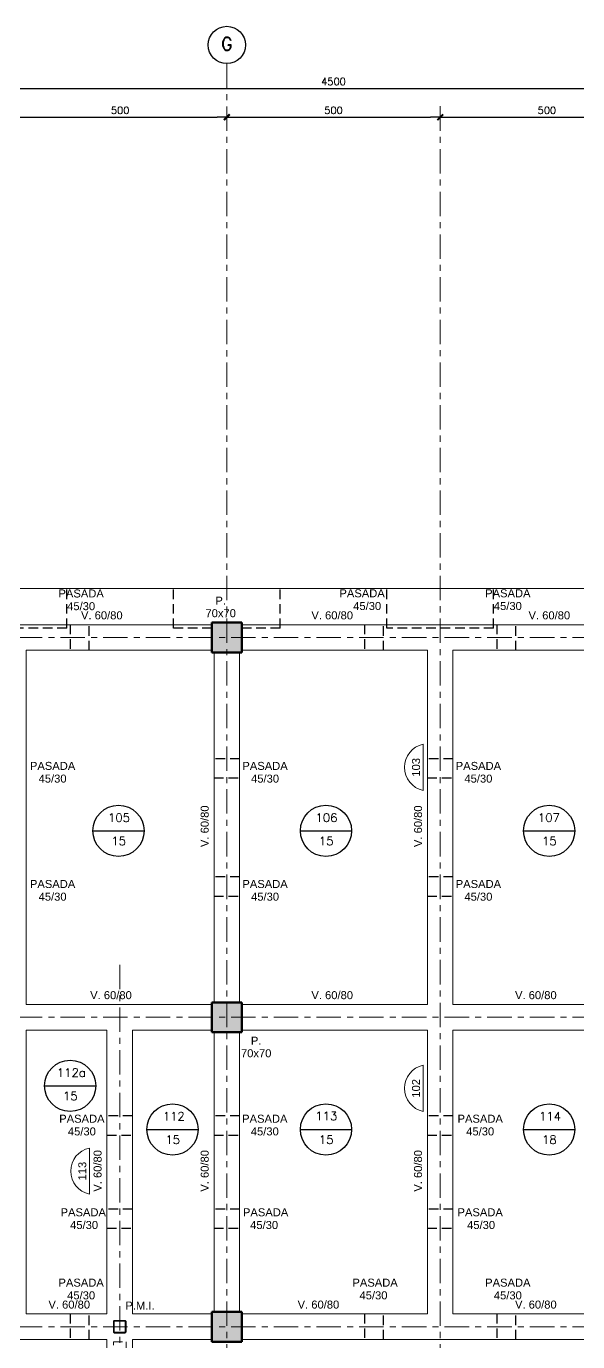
# Model space of a CAD drawing. Extents: x -4 to 6083, y -4 to 8618.
# Drawn here: x 2591 to 3884, y 1908 to 4990 of the extents above; entities that cross this region are included whole.
import ezdxf
from ezdxf.enums import TextEntityAlignment as Align

# ---------------------------------------------------------------- set-up
doc = ezdxf.new("R2010")
doc.units = 0
doc.header["$LTSCALE"] = 45
doc.header["$MEASUREMENT"] = 0
for name, pattern in [('DASHED', [0.75, 0.5, -0.25]), ('Grid Line', [2.2225, 1.27, -0.3175, 0.3175, -0.3175]), ('RLE-PROYECCION', [0.71438, 0.47625, -0.23813])]:
    doc.linetypes.add(name, pattern=pattern)
doc.layers.get('0').update_dxf_attribs({"linetype": 'CONTINUOUS'})
for name, color, linetype in [('RLA-COTAS', 2, 'CONTINUOUS'), ('RLA-LOSAS', 3, 'CONTINUOUS'), ('RLA-SEGMENTOS1', 2, 'DASHED')]:
    doc.layers.add(name, color=color, linetype=linetype)
for name, color, linetype, lineweight in [('RLE-EJE', 3, 'CONTINUOUS', 25), ('RLE-EJES', 1, 'Grid Line', 9), ('RLE-LOSA', 3, 'CONTINUOUS', 15), ('RLE-PILAR', 5, 'CONTINUOUS', 50), ('RLE-PROYECCION', 2, 'RLE-PROYECCION', 15), ('RLE-SOLID', 252, 'CONTINUOUS', 15), ('RLE-TEXTO-1', 9, 'CONTINUOUS', 9), ('RLE-VIGA', 3, 'CONTINUOUS', 15)]:
    doc.layers.add(name, color=color, linetype=linetype, lineweight=lineweight)
doc.styles.add('Arial_1', font='arial.ttf', dxfattribs={"height": 18.75})
doc.styles.add('Arial_2', font='arial.ttf', dxfattribs={"height": 18.75})
doc.styles.add('ROMAND', font='romand', dxfattribs={"height": 31.5})
doc.styles.add('ROMANS', font='ROMANS.shx', dxfattribs={"height": 16.875})
doc.dimstyles.new('ING-75', dxfattribs={"dimscale": 75, "dimtxt": 0.27, "dimasz": 0.3, "dimexe": 0, "dimexo": 0, "dimgap": 0.1, "dimtad": 1, "dimdec": 1, "dimzin": 12, "dimdsep": 46, "dimtxsty": 'ROMANS', "dimblk": 'TICK1', "dimblk1": 'TICK1', "dimblk2": 'TICK1', "dimcen": 0.09, "dimclrd": 2, "dimclre": 1, "dimclrt": 3, "dimadec": 0, "dimazin": 0, "dimtfac": 1, "dimtdec": 0, "dimtix": 1, "dimtmove": 2, "dimatfit": 3, "dimldrblk": 'TICK1', "dimfxl": 0, "dimfxlon": 1, "dimtolj": 1, "dimtzin": 0, "dimarcsym": 0})

# ---------------------------------------------------------------- blocks, each defined once
blk = doc.blocks.new('TICK1')
at = {"color": 2}
for points in [[(0, 0), (-1, 0)], [(0, 0), (1, 0)]]:
    blk.add_lwpolyline(points, dxfattribs=at)
at = {"color": 2, "const_width": 0.2}
blk.add_lwpolyline([(-0.3, -0.3), (0.3, 0.3)], dxfattribs=at)
blk = doc.blocks.new('*D53')
at = {"layer": 'RLA-COTAS', "color": 2, "lineweight": -2, "transparency": 16777216}
blk.add_line((1083.8, 4844.7), (5538.8, 4844.7), dxfattribs=at)
at = {"layer": 'RLA-COTAS', "color": 2, "lineweight": -2, "transparency": 16777216, "xscale": 22.5, "yscale": 22.5, "zscale": 22.5, "rotation": 180}
blk.add_blockref('TICK1', (1061.3, 4844.7), dxfattribs=at)
at = {"layer": 'RLA-COTAS', "color": 2, "lineweight": -2, "transparency": 16777216, "xscale": 22.5, "yscale": 22.5, "zscale": 22.5}
blk.add_blockref('TICK1', (5561.3, 4844.7), dxfattribs=at)
at = {"layer": 'RLA-COTAS', "color": 3, "transparency": 16777216, "insert": (3311.3, 4860.7), "char_height": 16.88, "attachment_point": 5, "style": 'ROMANS'}
blk.add_mtext('\\A1;4500', dxfattribs=at)
blk = doc.blocks.new('*D58')
at = {"layer": 'RLA-COTAS', "color": 2, "lineweight": -2, "transparency": 16777216}
blk.add_line((2583.8, 4777.2), (3038.8, 4777.2), dxfattribs=at)
at = {"layer": 'RLA-COTAS', "color": 2, "lineweight": -2, "transparency": 16777216, "xscale": 22.5, "yscale": 22.5, "zscale": 22.5, "rotation": 180}
blk.add_blockref('TICK1', (2561.3, 4777.2), dxfattribs=at)
at = {"layer": 'RLA-COTAS', "color": 2, "lineweight": -2, "transparency": 16777216, "xscale": 22.5, "yscale": 22.5, "zscale": 22.5}
blk.add_blockref('TICK1', (3061.3, 4777.2), dxfattribs=at)
at = {"layer": 'RLA-COTAS', "color": 3, "transparency": 16777216, "insert": (2811.3, 4793.2), "char_height": 16.88, "attachment_point": 5, "style": 'ROMANS'}
blk.add_mtext('\\A1;500', dxfattribs=at)
blk = doc.blocks.new('*D59')
at = {"layer": 'RLA-COTAS', "color": 2, "lineweight": -2, "transparency": 16777216}
blk.add_line((3083.8, 4777.2), (3538.8, 4777.2), dxfattribs=at)
at = {"layer": 'RLA-COTAS', "color": 2, "lineweight": -2, "transparency": 16777216, "xscale": 22.5, "yscale": 22.5, "zscale": 22.5, "rotation": 180}
blk.add_blockref('TICK1', (3061.3, 4777.2), dxfattribs=at)
at = {"layer": 'RLA-COTAS', "color": 2, "lineweight": -2, "transparency": 16777216, "xscale": 22.5, "yscale": 22.5, "zscale": 22.5}
blk.add_blockref('TICK1', (3561.3, 4777.2), dxfattribs=at)
at = {"layer": 'RLA-COTAS', "color": 3, "transparency": 16777216, "insert": (3311.3, 4793.2), "char_height": 16.88, "attachment_point": 5, "style": 'ROMANS'}
blk.add_mtext('\\A1;500', dxfattribs=at)
blk = doc.blocks.new('*D60')
at = {"layer": 'RLA-COTAS', "color": 2, "lineweight": -2, "transparency": 16777216}
blk.add_line((3583.8, 4777.2), (4038.8, 4777.2), dxfattribs=at)
at = {"layer": 'RLA-COTAS', "color": 2, "lineweight": -2, "transparency": 16777216, "xscale": 22.5, "yscale": 22.5, "zscale": 22.5, "rotation": 180}
blk.add_blockref('TICK1', (3561.3, 4777.2), dxfattribs=at)
at = {"layer": 'RLA-COTAS', "color": 2, "lineweight": -2, "transparency": 16777216, "xscale": 22.5, "yscale": 22.5, "zscale": 22.5}
blk.add_blockref('TICK1', (4061.3, 4777.2), dxfattribs=at)
at = {"layer": 'RLA-COTAS', "color": 3, "transparency": 16777216, "insert": (3811.3, 4793.2), "char_height": 16.88, "attachment_point": 5, "style": 'ROMANS'}
blk.add_mtext('\\A1;500', dxfattribs=at)

msp = doc.modelspace()

# ---------------------------------------------------------------- hatches: boundary and pattern name
at = {"layer": 'RLE-SOLID'}
for points in [[(3096.323, 3523.006), (3096.323, 3593.006), (3026.323, 3593.006), (3026.323, 3523.006)], [(3096.323, 2633.023), (3096.323, 2703.023), (3026.323, 2703.023), (3026.323, 2633.023)], [(3026.323, 1908.006), (3096.323, 1908.006), (3096.323, 1978.006), (3026.323, 1978.006), (3026.323, 1920.384)]]:
    msp.add_hatch(color=256, dxfattribs=at).paths.add_polyline_path(points, flags=0)

# ---------------------------------------------------------------- linework, layer by layer
at = {"layer": 'RLA-LOSAS'}
for p, q in [((2747.392, 3105.106), (2867.392, 3105.106)), ((3233.606, 3105.106), (3353.606, 3105.106)), ((3756.748, 3105.106), (3876.748, 3105.106)), ((2633.982, 2507.596), (2753.982, 2507.596)), ((2874.092, 2405.351), (2994.092, 2405.351)), ((3233.606, 2405.351), (3353.606, 2405.351)), ((3756.748, 2405.351), (3876.748, 2405.351))]:
    msp.add_line(p, q, dxfattribs=at)
for centre in [(2807.392, 3105.106), (3293.606, 3105.106), (3816.748, 3105.106), (2693.982, 2507.596), (2934.092, 2405.351), (3293.606, 2405.351), (3816.748, 2405.351)]:
    msp.add_circle(centre, 60, dxfattribs=at)
at = {"layer": 'RLA-SEGMENTOS1'}
for p, q in [((2686.323, 3580.211), (2686.323, 3673.006)), ((2936.323, 3580.211), (2936.323, 3673.006)), ((3186.323, 3580.211), (3186.323, 3673.006)), ((3436.323, 3580.211), (3436.323, 3673.006)), ((3686.265, 3580.211), (3686.265, 3673.006)), ((2686.323, 3580.211), (2436.321, 3580.211)), ((2693.823, 3588.023), (2693.823, 3528.023)), ((2738.823, 3528.023), (2738.823, 3588.084)), ((3026.323, 3580.211), (2936.321, 3580.211)), ((3186.323, 3580.211), (3096.323, 3580.211)), ((3383.823, 3588.023), (3383.823, 3528.023)), ((3428.823, 3528.023), (3428.823, 3588.023)), ((3686.265, 3580.211), (3436.323, 3580.211)), ((3693.823, 3588.023), (3693.823, 3528.023)), ((3738.823, 3528.023), (3738.823, 3588.023)), ((3091.323, 3273.856), (3031.323, 3273.856)), ((3591.323, 3273.856), (3531.323, 3273.856)), ((3031.323, 3228.856), (3091.323, 3228.856)), ((3531.323, 3228.856), (3591.323, 3228.856)), ((3091.323, 2997.19), (3031.323, 2997.19)), ((3591.323, 2997.19), (3531.323, 2997.19)), ((3031.323, 2952.19), (3091.323, 2952.19)), ((3531.323, 2952.19), (3591.323, 2952.19)), ((2840.323, 2437.184), (2780.323, 2437.184)), ((3091.323, 2437.184), (3031.323, 2437.184)), ((3591.323, 2437.184), (3531.323, 2437.184)), ((2780.323, 2392.184), (2840.323, 2392.184)), ((3031.323, 2392.184), (3091.323, 2392.184)), ((3531.323, 2392.184), (3591.323, 2392.184)), ((2840.323, 2218.845), (2780.323, 2218.845)), ((3091.323, 2218.845), (3031.323, 2218.845)), ((3591.323, 2218.845), (3531.323, 2218.845)), ((2780.323, 2173.845), (2840.323, 2173.845)), ((3031.323, 2173.845), (3091.323, 2173.845)), ((3531.323, 2173.845), (3591.323, 2173.845)), ((2693.823, 1973.023), (2693.823, 1913.023)), ((2738.823, 1913.023), (2738.823, 1973.023)), ((3383.823, 1973.023), (3383.823, 1913.023)), ((3428.823, 1913.023), (3428.823, 1973.023)), ((3693.823, 1973.023), (3693.823, 1913.023)), ((3738.823, 1913.023), (3738.823, 1973.023))]:
    msp.add_line(p, q, dxfattribs=at)
at = {"layer": 'RLE-EJE'}
msp.add_circle((3061.323, 4946.351), 43.75, dxfattribs=at)
at = {"layer": 'RLE-EJES'}
for p, q in [((3061.323, 4902.601), (3061.323, 487.442)), ((3561.323, 4802.618), (3561.323, 583.7)), ((571.322, 3558.023), (5971.339, 3558.023)), ((2810.323, 2791.319), (2810.323, 487.442)), ((571.322, 2668.023), (5971.339, 2668.023)), ((571.322, 1943.006), (5971.339, 1943.006))]:
    msp.add_line(p, q, dxfattribs=at)
at = {"layer": 'RLE-LOSA'}
msp.add_line((1026.322, 3673.006), (4436.323, 3673.006), dxfattribs=at)
at = {"layer": 'RLE-PILAR'}
for p, q in [((3026.323, 3593.006), (3096.323, 3593.006)), ((3026.323, 3523.006), (3026.323, 3593.006)), ((3096.323, 3593.006), (3096.323, 3523.006)), ((3096.323, 3523.006), (3026.323, 3523.006)), ((3026.323, 2703.023), (3096.323, 2703.023)), ((3026.323, 2633.023), (3026.323, 2703.023)), ((3096.323, 2703.023), (3096.323, 2633.023)), ((3096.323, 2633.023), (3026.323, 2633.023)), ((3026.323, 1978.006), (3096.323, 1978.006)), ((3026.323, 1908.006), (3026.323, 1978.006)), ((3096.323, 1978.006), (3096.323, 1908.006)), ((3096.323, 1908.006), (3026.323, 1908.006))]:
    msp.add_line(p, q, dxfattribs=at)
at = {"layer": 'RLE-PROYECCION'}
for p, q in [((2795.323, 1932.006), (2795.323, 1954.006)), ((2795.323, 1954.006), (2795.323, 1932.006)), ((2797.323, 1954.006), (2797.323, 1932.006)), ((2797.323, 1932.006), (2797.323, 1954.006)), ((2799.323, 1958.006), (2821.323, 1958.006)), ((2821.323, 1958.006), (2799.323, 1958.006)), ((2821.323, 1956.006), (2799.323, 1956.006)), ((2799.323, 1956.006), (2821.323, 1956.006)), ((2823.323, 1932.006), (2823.323, 1954.006)), ((2823.323, 1954.006), (2823.323, 1932.006)), ((2825.323, 1954.006), (2825.323, 1932.006)), ((2825.323, 1932.006), (2825.323, 1954.006)), ((2799.323, 1930.006), (2821.323, 1930.006)), ((2821.323, 1930.006), (2799.323, 1930.006)), ((2821.323, 1928.006), (2799.323, 1928.006)), ((2799.323, 1928.006), (2821.323, 1928.006)), ((2795.323, 1546.006), (2795.323, 1908.023)), ((2795.323, 1908.023), (2825.323, 1908.023)), ((2825.323, 1908.023), (2825.323, 1546.006))]:
    msp.add_line(p, q, dxfattribs=at)
for centre, radius, start, end in [((2799.323, 1954.006), 4, 90, 180), ((2799.323, 1954.006), 4, 90, 180), ((2799.323, 1954.006), 2, 90, 180), ((2799.323, 1954.006), 2, 90, 180), ((2821.323, 1954.006), 4, 0, 90), ((2821.323, 1954.006), 4, 0, 90), ((2821.323, 1954.006), 2, 0, 90), ((2821.323, 1954.006), 2, 0, 90), ((2799.323, 1932.006), 4, 180, 270), ((2799.323, 1932.006), 4, 180, 270), ((2799.323, 1932.006), 2, 180, 270), ((2799.323, 1932.006), 2, 180, 270), ((2821.323, 1932.006), 4, 270, 0), ((2821.323, 1932.006), 2, 270, 0), ((2821.323, 1932.006), 4, 270, 0), ((2821.323, 1932.006), 2, 270, 0)]:
    msp.add_arc(centre, radius, start, end, dxfattribs=at)
at = {"layer": 'RLE-TEXTO-1'}
for p, q in [((3521.227, 3199.833), (3521.227, 3307.833)), ((3521.227, 2447.695), (3521.227, 2555.695)), ((2739.08, 2253.633), (2739.08, 2361.633))]:
    msp.add_line(p, q, dxfattribs=at)
for centre in [(3532.715, 3253.833), (3532.715, 2501.695), (2750.568, 2307.633)]:
    msp.add_arc(centre, 55.208, 102.010217, 257.989783, dxfattribs=at)
at = {"layer": 'RLE-VIGA'}
for p, q in [((2096.323, 3588.023), (3026.323, 3588.023)), ((3096.323, 3588.023), (4026.323, 3588.023)), ((2591.323, 3528.023), (3026.323, 3528.023)), ((2591.323, 3528.023), (2591.323, 2698.023)), ((3031.323, 3523.006), (3031.323, 2703.023)), ((3091.323, 3523.006), (3091.323, 2703.023)), ((3096.323, 3528.023), (3531.323, 3528.023)), ((3531.323, 3528.023), (3531.323, 2698.023)), ((3591.323, 3528.023), (4026.323, 3528.023)), ((3591.323, 3528.023), (3591.323, 2698.023)), ((2591.323, 2698.023), (3026.323, 2698.023)), ((3096.323, 2698.023), (3531.323, 2698.023)), ((3591.323, 2698.023), (4026.323, 2698.023)), ((2591.323, 2638.023), (2780.323, 2638.023)), ((2591.323, 2638.023), (2591.323, 1973.023)), ((2780.323, 1973.023), (2780.323, 2638.023)), ((2840.323, 1973.023), (2840.323, 2638.023)), ((2840.323, 2638.023), (3026.323, 2638.023)), ((3031.323, 2633.023), (3031.323, 1978.006)), ((3091.323, 2633.023), (3091.323, 1978.006)), ((3096.323, 2638.023), (3531.323, 2638.023)), ((3531.323, 2638.023), (3531.323, 1973.023)), ((3591.323, 2638.023), (4026.323, 2638.023)), ((3591.323, 2638.023), (3591.323, 1973.023)), ((2591.323, 1973.023), (2780.323, 1973.023)), ((2840.323, 1973.023), (3026.323, 1973.023)), ((3096.323, 1973.023), (3531.323, 1973.023)), ((3591.323, 1973.023), (4026.323, 1973.023)), ((2096.323, 1913.023), (2780.323, 1913.023)), ((2780.323, 1561.006), (2780.323, 1913.023)), ((2840.323, 1501.006), (2840.323, 1913.023)), ((2840.323, 1913.023), (3026.323, 1913.023)), ((3096.323, 1913.023), (4026.323, 1913.023))]:
    msp.add_line(p, q, dxfattribs=at)

# ---------------------------------------------------------------- texts
at = {"layer": 'RLA-LOSAS', "char_height": 20, "width": 1, "attachment_point": 2, "line_spacing_factor": 0.941778, "style": 'ROMAND'}
for s, insert in [('105', (2808.61, 3145.895)), ('106', (3294.869, 3145.895)), ('107', (3816.005, 3145.895)), ('15', (2807.973, 3091.157)), ('15', (3294.187, 3091.157)), ('15', (3817.329, 3091.157)), ('112a', (2696.928, 2548.385)), ('15', (2694.563, 2493.647)), ('112', (2937.038, 2446.14)), ('113', (3294.481, 2446.83)), ('114', (3818.602, 2446.14)), ('15', (2934.673, 2391.402)), ('15', (3294.187, 2391.402)), ('18', (3817.329, 2391.402))]:
    msp.add_mtext(s, dxfattribs=dict(at, insert=insert))
at = {"layer": 'RLE-EJE', "color": 5, "insert": (3061.332, 4964.667), "char_height": 31.25, "width": 1, "attachment_point": 2, "line_spacing_factor": 0.941778, "style": 'ROMAND'}
msp.add_mtext('G', dxfattribs=at)
at = {"layer": 'RLE-TEXTO-1', "style": 'Arial_1'}
for s, p in [('103', (3514.033, 3253.793)), ('102', (3514.033, 2501.654)), ('113', (2731.886, 2307.592))]:
    msp.add_text(s, height=18.75, rotation=90, dxfattribs=at).set_placement(p, align=Align.CENTER)
at = {"layer": 'RLE-TEXTO-1', "char_height": 18.75, "width": 116.84425, "attachment_point": 2, "line_spacing_factor": 0.941778, "style": 'Arial_2'}
for s, insert in [('PASADA ', (2719.856, 3670.549)), ('PASADA ', (3378.26, 3670.946)), ('PASADA ', (3719.856, 3670.946)), ('45/30', (2719.856, 3640.783)), ('45/30', (3390.223, 3641.18)), ('45/30', (3719.856, 3641.18)), ('V. 60/80', (2768.291, 3619.334)), ('V. 60/80', (3308.219, 3619.334)), ('V. 60/80', (3817.106, 3619.334)), ('PASADA ', (2652.942, 3266.533)), ('45/30', (2652.942, 3236.768)), ('PASADA ', (3150.864, 3266.533)), ('45/30', (3150.864, 3236.768)), ('PASADA ', (3650.864, 3266.533)), ('45/30', (3650.864, 3236.768)), ('PASADA ', (2652.942, 2989.867)), ('PASADA ', (3150.864, 2989.867)), ('PASADA ', (3650.864, 2989.867)), ('45/30', (2652.942, 2960.101)), ('45/30', (3150.864, 2960.101)), ('45/30', (3650.864, 2960.101)), ('V. 60/80', (2789.79, 2729.334)), ('V. 60/80', (3308.219, 2729.334)), ('V. 60/80', (3785.49, 2729.334)), ('PASADA ', (2721.599, 2439.861)), ('PASADA ', (3150.267, 2439.861)), ('PASADA ', (3655.101, 2439.861)), ('45/30', (2721.599, 2410.096)), ('45/30', (3150.267, 2410.096)), ('45/30', (3655.101, 2410.096)), ('PASADA ', (2724.807, 2220.593)), ('PASADA ', (3152.169, 2220.593)), ('PASADA ', (3655.016, 2220.593)), ('45/30', (2726.787, 2190.827)), ('45/30', (3148.713, 2190.827)), ('45/30', (3657.186, 2190.827)), ('PASADA ', (2719.856, 2055.753)), ('PASADA ', (3408.699, 2055.753)), ('PASADA ', (3719.856, 2055.753)), ('V. 60/80', (2691.958, 2004.334)), ('45/30', (2719.856, 2025.987)), ('V. 60/80', (3275.971, 2004.334)), ('45/30', (3405.002, 2025.987)), ('45/30', (3719.856, 2025.987)), ('V. 60/80', (3785.49, 2004.334))]:
    msp.add_mtext(s, dxfattribs=dict(at, insert=insert))
for s, insert, rotation in [('P.\\P70x70', (3046.907, 3653.73), 0.000082), ('V. 60/80', (3000.012, 3115.745), 90), ('V. 60/80', (3500.012, 3115.754), 90), ('P.\\P70x70', (3130.06, 2622.656), 0.000082), ('V. 60/80', (2749.012, 2308.245), 90), ('V. 60/80', (3000.012, 2308.245), 90), ('V. 60/80', (3500.012, 2308.254), 90), ('P.M.I.', (2857.829, 2001.986), 0.000082)]:
    msp.add_mtext(s, dxfattribs=dict(at, insert=insert, rotation=rotation))

# ---------------------------------------------------------------- dimensions: what is measured, and where the dimension line sits
at = {"layer": 'RLA-COTAS'}
for base, p1, p2, picture, middle in [((5561.323, 4844.741), (1061.323, 4852.241), (5561.323, 4852.241), '*D53', (3311.323, 4860.678)), ((3061.323, 4777.241), (2561.323, 4784.741), (3061.323, 4784.741), '*D58', (2811.323, 4793.178)), ((3561.323, 4777.241), (3061.323, 4784.741), (3561.323, 4784.741), '*D59', (3311.323, 4793.178)), ((4061.323, 4777.241), (3561.323, 4784.741), (4061.323, 4784.741), '*D60', (3811.323, 4793.178))]:
    dim = msp.add_linear_dim(base=base, p1=p1, p2=p2, dimstyle='ING-75', override={"dimexe": 0, "dimexo": 0, "dimdec": 1, "dimfxl": 0, "dimfxlon": 1}, dxfattribs=at)
    dim.commit()
    dim.dimension.update_dxf_attribs({"geometry": picture, "text_midpoint": middle})

doc.saveas('drawing.dxf')
